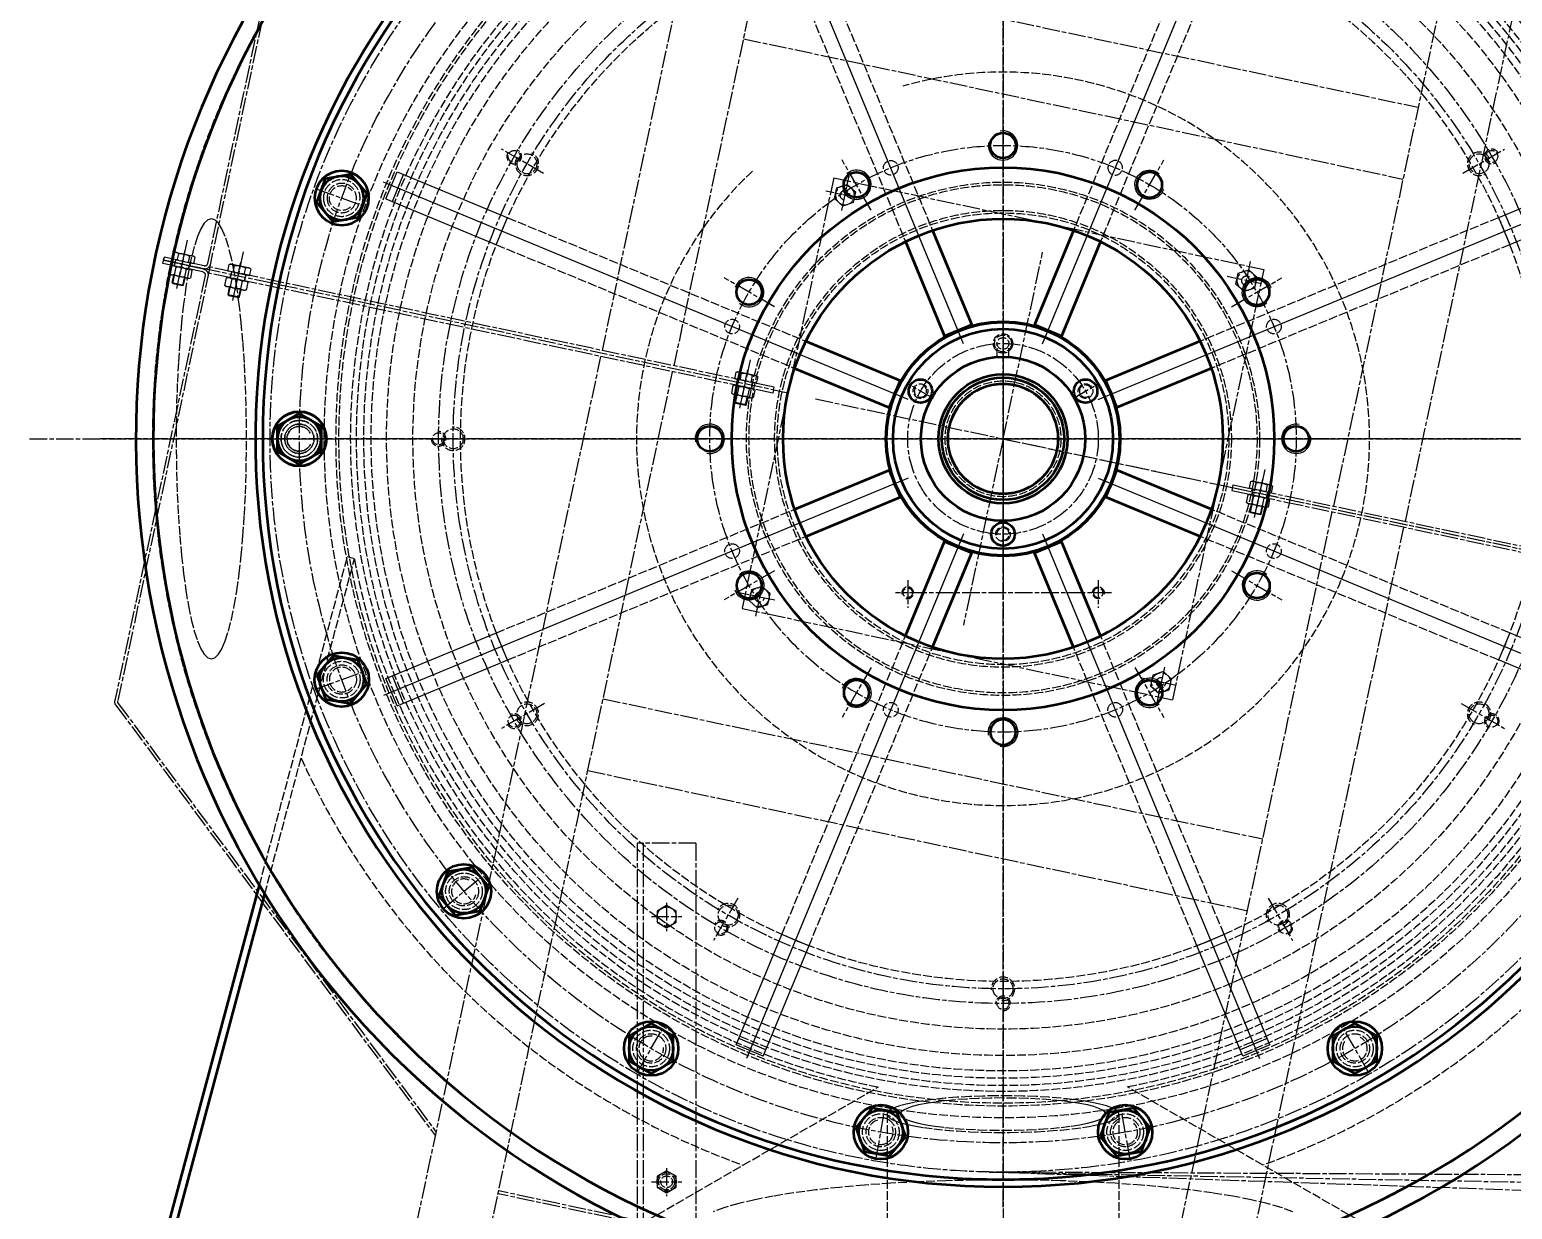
# Model space of a CAD drawing. Extents: x -8218 to 9423, y -5342 to 1221.
# Drawn here: x 1613 to 2625, y -429 to 375 of the extents above; entities that cross this region are included whole.
import ezdxf

# ---------------------------------------------------------------- set-up
doc = ezdxf.new("R2010")
doc.units = 0
doc.linetypes.add('AM_ISO02W050', pattern=[7.5, 6, -1.5])
doc.linetypes.add('AM_ISO08W050', pattern=[18, 12, -1.5, 3, -1.5])
doc.layers.add('AAG_Xref_CEN', color=112, linetype='AM_ISO08W050')
for name, color, linetype, lineweight in [('AM_0', 7, 'CONTINUOUS', 50), ('AM_1', 14, 'CONTINUOUS', 50), ('AM_3', 6, 'AM_ISO02W050', 25), ('AM_4', 3, 'CONTINUOUS', 25), ('AM_5', 3, 'CONTINUOUS', 25), ('AM_7', 4, 'AM_ISO08W050', 25), ('AM_8', 1, 'CONTINUOUS', 25)]:
    doc.layers.add(name, color=color, linetype=linetype, lineweight=lineweight)

msp = doc.modelspace()

# ---------------------------------------------------------------- linework, layer by layer
at = {"layer": 'AAG_Xref_CEN'}
for p, q in [((2133.605, 765.5876), (2003.977, 156.2371)), ((2182.51, 755.1838), (2052.881, 145.8249)), ((2632.442, 659.4694), (2502.813, 50.11049)), ((2681.348, 649.0656), (2551.72, 39.71518)), ((1734.92, 215.5041), (1796.578, 505.3436)), ((1736.044, 211.1755), (1798.536, 504.9362)), ((2110.725, 417.7349), (2560.656, 322.0204)), ((2100.321, 368.8292), (2550.253, 273.1148)), ((2161.924, 273.9342), (2099.477, -19.617)), ((2161.924, 273.9342), (2455.307, 211.5225)), ((2162.486, 259.7542), (2164.047, 267.0955)), ((2164.047, 267.0955), (2171.186, 269.4136)), ((2171.186, 269.4136), (2176.763, 264.3905)), ((2176.763, 264.3905), (2175.201, 257.0492)), ((2168.063, 254.731), (2162.486, 259.7542)), ((2175.201, 257.0492), (2168.063, 254.731)), ((1710.48, 218.3868), (1711.462, 223.0029)), ((1711.462, 223.0029), (1712.567, 223.3616)), ((1712.567, 223.3616), (1725.282, 220.6566)), ((1704.273, 215.6132), (1704.688, 217.5696)), ((1731.662, 209.7966), (1704.273, 215.6132)), ((1704.595, 217.1278), (1704.403, 216.2262)), ((1732.078, 211.7529), (1704.688, 217.5696)), ((1705.161, 219.7901), (1704.745, 217.8339)), ((1732.132, 212.0078), (1704.745, 217.8339)), ((2130.713, 127.21727), (1704.745, 217.8339)), ((1704.839, 218.2756), (1705.03, 219.1772)), ((1732.548, 213.964), (1705.161, 219.7901)), ((1708.416, 208.6845), (1709.527, 213.9065)), ((1709.527, 213.9065), (1710.632, 214.2651)), ((1725.163, 215.2634), (1710.48, 218.3868)), ((1710.632, 214.2651), (1723.347, 211.5602)), ((1713.198, 213.1256), (1712.087, 207.9036)), ((1712.098, 213.9513), (1712.514, 215.9077)), ((1712.986, 218.1255), (1712.569, 216.1693)), ((1714.151, 217.6059), (1715.133, 222.2221)), ((1722.474, 220.6604), (1721.492, 216.0442)), ((1721.88, 211.8739), (1722.296, 213.8303)), ((1722.767, 216.0448), (1722.351, 214.0885)), ((1726.145, 219.8795), (1725.163, 215.2634)), ((1725.282, 220.6566), (1726.145, 219.8795)), ((2121.348, 131.2542), (1736.46, 213.1317)), ((1748.63, 210.285), (1749.612, 214.9012)), ((1749.612, 214.9012), (1750.716, 215.2598)), ((1750.716, 215.2598), (1763.431, 212.5548)), ((1752.3, 209.5042), (1753.282, 214.1203)), ((1760.623, 212.5586), (1759.641, 207.9425)), ((1763.431, 212.5548), (1764.294, 211.7778)), ((1733.203, 207.4247), (1671.645, -82.43602)), ((1735.99, 210.922), (1673.6, -82.86027)), ((1709.279, 207.9074), (1708.416, 208.6845)), ((1721.995, 205.2024), (1709.279, 207.9074)), ((1710.684, 202.4966), (1711.724, 207.3872)), ((1710.684, 202.4966), (1718.509, 200.832)), ((1710.684, 202.4966), (1711.069, 201.9035)), ((1718.509, 200.832), (1719.549, 205.7226)), ((1719.428, 206.3419), (1720.539, 211.5639)), ((1723.099, 205.561), (1721.995, 205.2024)), ((1724.21, 210.7831), (1723.099, 205.561)), ((1723.347, 211.5602), (1724.21, 210.7831)), ((2120.49, 127.22094), (1735.575, 208.9656)), ((1746.566, 200.5827), (1747.676, 205.8047)), ((1747.676, 205.8047), (1748.781, 206.1634)), ((1763.312, 207.1616), (1748.63, 210.285)), ((1748.781, 206.1634), (1761.496, 203.4584)), ((1751.347, 205.0239), (1750.236, 199.8018)), ((1750.248, 205.8496), (1750.663, 207.8059)), ((1751.132, 210.0106), (1750.716, 208.0544)), ((1757.578, 198.2401), (1758.688, 203.4622)), ((1760.029, 203.7722), (1760.445, 205.7286)), ((1760.913, 207.9298), (1760.497, 205.9736)), ((1762.359, 202.6813), (1761.248, 197.4593)), ((1761.496, 203.4584), (1762.359, 202.6813)), ((1764.294, 211.7778), (1763.312, 207.1616)), ((2455.307, 211.5225), (2392.983, -81.94899)), ((2436.357, 201.4932), (2437.919, 208.8345)), ((2437.919, 208.8345), (2445.058, 211.1526)), ((2445.058, 211.1526), (2450.635, 206.1295)), ((2450.635, 206.1295), (2449.073, 198.7882)), ((1711.069, 201.9035), (1717.916, 200.447)), ((1717.916, 200.447), (1718.509, 200.832)), ((1747.428, 199.8056), (1746.566, 200.5827)), ((1760.144, 197.1006), (1747.428, 199.8056)), ((1748.833, 194.3949), (1749.874, 199.2854)), ((1748.833, 194.3949), (1756.658, 192.7303)), ((1748.833, 194.3949), (1749.218, 193.8018)), ((1749.218, 193.8018), (1756.065, 192.3453)), ((1756.065, 192.3453), (1756.658, 192.7303)), ((1756.658, 192.7303), (1757.698, 197.6208)), ((1761.248, 197.4593), (1760.144, 197.1006)), ((2441.934, 196.4701), (2436.357, 201.4932)), ((2449.073, 198.7882), (2441.934, 196.4701)), ((1873.688, -457.2596), (2003.105, 152.1355)), ((1922.597, -467.6465), (2052.016, 141.7571)), ((2095.4, 141.466), (2096.504, 141.8246)), ((2096.504, 141.8246), (2109.22, 139.1196)), ((2092.354, 127.14752), (2093.465, 132.3696)), ((2093.465, 132.3696), (2094.569, 132.7282)), ((2094.418, 136.8499), (2095.4, 141.466)), ((2109.1, 133.7264), (2094.418, 136.8499)), ((2094.569, 132.7282), (2107.284, 130.0232)), ((2097.135, 131.5887), (2096.024, 126.36666)), ((2098.088, 136.069), (2099.071, 140.6851)), ((2106.412, 139.1234), (2105.43, 134.5073)), ((2110.082, 138.3426), (2109.1, 133.7264)), ((2109.22, 139.1196), (2110.082, 138.3426)), ((2093.217, 126.37044), (2092.354, 127.14752)), ((2105.932, 123.66547), (2093.217, 126.37044)), ((2094.622, 120.95969), (2095.662, 125.85025)), ((2102.446, 119.29509), (2103.487, 124.18565)), ((2103.366, 124.80495), (2104.477, 130.027)), ((2107.036, 124.02409), (2105.932, 123.66547)), ((2108.147, 129.2461), (2107.036, 124.02409)), ((2107.284, 130.0232), (2108.147, 129.2461)), ((2120.906, 129.1773), (2120.49, 127.22094)), ((2120.932, 129.298), (2121.348, 131.2542)), ((2094.622, 120.95969), (2102.446, 119.29509)), ((2094.622, 120.95969), (2095.007, 120.36659)), ((2095.007, 120.36659), (2101.853, 118.91007)), ((2101.853, 118.91007), (2102.446, 119.29509)), ((2424.096, 64.80556), (2433.925, 62.70133)), ((2433.925, 62.70133), (2433.51, 60.74496)), ((2433.51, 60.74496), (2470.386, 52.91345)), ((2433.925, 62.70133), (2453.007, 58.6488)), ((2433.928, 62.71405), (2434.344, 64.67027)), ((2433.928, 62.71405), (2453.009, 58.65494)), ((2434.344, 64.67027), (2471.218, 56.82605)), ((2445.586, 62.27211), (2446.568, 66.88826)), ((2460.269, 59.14868), (2445.586, 62.27211)), ((2446.568, 66.88826), (2447.672, 67.24688)), ((2447.672, 67.24688), (2460.388, 64.5419)), ((2449.257, 61.49125), (2450.239, 66.1074)), ((2457.58, 64.54568), (2456.598, 59.92954)), ((2461.251, 63.76483), (2460.269, 59.14868)), ((2460.388, 64.5419), (2461.251, 63.76483)), ((2443.522, 52.56978), (2444.633, 57.79181)), ((2444.385, 51.7927), (2443.522, 52.56978)), ((2457.1, 49.08773), (2444.385, 51.7927)), ((2444.633, 57.79181), (2445.737, 58.15043)), ((2445.737, 58.15043), (2458.453, 55.44546)), ((2445.79, 46.38195), (2446.83, 51.27251)), ((2448.304, 57.01096), (2447.193, 51.78892)), ((2453.007, 58.6488), (2470.802, 54.86982)), ((2453.009, 58.65494), (2470.802, 54.86982)), ((2454.534, 50.2272), (2455.645, 55.44924)), ((2459.315, 54.66838), (2458.205, 49.44634)), ((2458.453, 55.44546), (2459.315, 54.66838)), ((2470.386, 52.91345), (3667.176, -201.1545)), ((2470.802, 54.86982), (3668.569, -199.4059)), ((2470.802, 54.86982), (3668.569, -199.4059)), ((2471.218, 56.82605), (3668.007, -197.2416)), ((2372.562, -563.2057), (2501.981, 46.19788)), ((2445.79, 46.38195), (2453.615, 44.71735)), ((2445.79, 46.38195), (2446.175, 45.78885)), ((2446.175, 45.78885), (2453.021, 44.33233)), ((2453.021, 44.33233), (2453.615, 44.71735)), ((2453.615, 44.71735), (2454.655, 49.60791)), ((2458.205, 49.44634), (2457.1, 49.08773)), ((2421.471, -573.5925), (2550.889, 35.80257)), ((2105.808, -6.90209), (2104.249, -14.2439)), ((2112.946, -4.58147), (2105.808, -6.90209)), ((2118.524, -9.60267), (2112.946, -4.58147)), ((2116.965, -16.94449), (2118.524, -9.60267)), ((2099.477, -19.617), (2392.983, -81.94899)), ((2104.249, -14.2439), (2109.827, -19.2651)), ((2109.827, -19.2651), (2116.965, -16.94449)), ((2379.699, -65.06857), (2378.14, -72.41039)), ((2386.837, -62.74796), (2379.699, -65.06857)), ((2392.416, -67.76916), (2386.837, -62.74796)), ((2390.857, -75.11097), (2392.416, -67.76916)), ((2378.14, -72.41039), (2383.719, -77.43159)), ((2383.719, -77.43159), (2390.857, -75.11097)), ((1672.346, -85.65062), (1890.246, -379.2928)), ((1673.95, -84.46758), (1890.799, -376.6888)), ((2004.653, -81.26353), (2454.618, -176.8228)), ((1994.267, -130.1728), (2444.231, -225.732)), ((2067.973, -179.8057), (2027.973, -179.8057)), ((2027.973, -179.8057), (2027.973, -923.994)), ((2031.973, -179.8057), (2031.973, -923.994)), ((2067.973, -179.8057), (2067.973, -923.994)), ((2047.973, -222.3002), (2041.473, -226.053)), ((2054.473, -226.053), (2047.973, -222.3002)), ((2041.473, -226.053), (2041.473, -233.5585)), ((2054.473, -233.5585), (2054.473, -226.053)), ((2041.473, -233.5585), (2047.973, -237.3113)), ((2047.973, -237.3113), (2054.473, -233.5585)), ((2047.973, -403.0555), (2041.473, -406.8083)), ((2054.473, -406.8083), (2047.973, -403.0555)), ((2041.473, -406.8083), (2041.473, -414.3139)), ((2041.473, -414.3139), (2047.973, -418.0667)), ((2047.973, -418.0667), (2054.473, -414.3139)), ((2054.473, -414.3139), (2054.473, -406.8083)), ((2027.973, -438.9101), (1932.984, -418.7372)), ((2027.973, -436.8655), (1933.399, -416.7809))]:
    msp.add_line(p, q, dxfattribs=at)
at = {"layer": 'AAG_Xref_CEN', "extrusion": (0, 0, -1)}
for centre in [(-2169.624, 262.0723), (-2443.496, 203.8113)]:
    msp.add_circle(centre, 6.5, dxfattribs=at)
at = {"layer": 'AAG_Xref_CEN'}
for centre in [(2111.386, -11.92331), (2385.278, -70.08979), (2047.973, -229.8057), (2047.973, -410.5611)]:
    msp.add_circle(centre, 6.5, dxfattribs=at)
at = {"layer": 'AAG_Xref_CEN', "extrusion": (0, 0, -1)}
for centre, radius, start, end in [((-1712.727, 219.9305), 3.32257, 67.62541, 136.394), ((-1710.792, 210.8341), 3.32257, 67.62541, 136.394), ((-1714.405, 200.765), 12.41942, 84.42155, 119.59756), ((-1716.34, 209.8615), 12.41942, 84.42155, 119.59756), ((-1723.739, 217.5879), 3.32257, 67.62541, 136.394), ((-1750.876, 211.8288), 3.32257, 67.62541, 136.394), ((-1754.49, 201.7597), 12.41942, 84.42155, 119.59756), ((-1761.888, 209.4862), 3.32257, 67.62541, 136.394), ((-1710.822, 210.9749), 3.32257, 247.6253, 316.3939), ((-1718.221, 218.7014), 12.41942, 264.4216, 299.5976), ((-1721.834, 208.6324), 3.32257, 247.6253, 316.3939), ((-1721.804, 208.4915), 3.32257, 67.62541, 136.394), ((-1731.247, 207.8402), 2, 101.98979, 191.9898), ((-1731.247, 207.8402), 4, 101.98979, 191.9898), ((-1748.941, 202.7323), 3.32257, 67.62541, 136.394), ((-1752.554, 192.6633), 12.41942, 84.42155, 119.59756), ((-1759.953, 200.3897), 3.32257, 67.62541, 136.394), ((-1748.971, 202.8732), 3.32257, 247.6253, 316.3939), ((-1756.37, 210.5996), 12.41942, 264.4216, 299.5976), ((-1759.983, 200.5306), 3.32257, 247.6253, 316.3939), ((-2096.665, 138.3936), 3.32257, 67.62541, 136.394), ((-2094.729, 129.2971), 3.32257, 67.62541, 136.394), ((-2098.343, 119.22807), 12.41942, 84.42155, 119.59756), ((-2100.278, 128.3245), 12.41942, 84.42155, 119.59756), ((-2107.677, 136.051), 3.32257, 67.62541, 136.394), ((-2094.759, 129.438), 3.32257, 247.6253, 316.3939), ((-2102.158, 137.1644), 12.41942, 264.4216, 299.5976), ((-2105.771, 127.09545), 3.32257, 247.6253, 316.3939), ((-2105.741, 126.95454), 3.32257, 67.62541, 136.394), ((-2447.833, 63.81579), 3.32257, 67.62541, 136.394), ((-2451.446, 53.74675), 12.41942, 84.42155, 119.59756), ((-2458.845, 61.47322), 3.32257, 67.62541, 136.394), ((-2445.927, 54.86029), 3.32257, 247.6253, 316.3939), ((-2445.898, 54.71935), 3.32257, 67.62541, 136.394), ((-2453.326, 62.58677), 12.41942, 264.4216, 299.5976), ((-2449.511, 44.65031), 12.41942, 84.42155, 119.59756), ((-2456.91, 52.37678), 3.32257, 67.62541, 136.394), ((-2456.939, 52.51772), 3.32257, 247.6253, 316.3939), ((-1675.558, -83.26694), 4, 323.4224, 11.989796), ((-1675.556, -83.27573), 2, 323.422, 11.989796)]:
    msp.add_arc(centre, radius, start, end, dxfattribs=at)
at = {"layer": 'AAG_Xref_CEN'}
for radius in [4, 2]:
    msp.add_arc((1732.964, 215.9202), radius, 257.9904, 347.9904, dxfattribs=at)
at = {"layer": 'AM_0'}
for p, q in [((1809.32, 257.168), (1815.244, 273.444)), ((1815.244, 273.444), (1832.301, 276.4517)), ((1832.301, 276.4517), (1843.435, 263.1834)), ((1843.435, 263.1834), (1837.511, 246.9074)), ((1820.453, 243.8997), (1809.32, 257.168)), ((1837.511, 246.9074), (1820.453, 243.8997)), ((1797.43, 113.32653), (1782.43, 104.66628)), ((1782.43, 104.66628), (1797.43, 113.32653)), ((1812.43, 104.66628), (1797.43, 113.32653)), ((1797.43, 113.32653), (1812.43, 104.66628)), ((1782.43, 104.66628), (1782.43, 87.34578)), ((1782.43, 87.34578), (1782.43, 104.66628)), ((1812.43, 87.34578), (1812.43, 104.66628)), ((1812.43, 104.66628), (1812.43, 87.34578)), ((1782.43, 87.34578), (1797.43, 78.68553)), ((1797.43, 78.68553), (1782.43, 87.34578)), ((1797.43, 78.68553), (1812.43, 87.34578)), ((1812.43, 87.34578), (1797.43, 78.68553)), ((1820.453, -51.88769), (1809.32, -65.15596)), ((1837.511, -54.89536), (1820.453, -51.88769)), ((1843.435, -71.17131), (1837.511, -54.89536)), ((1809.32, -65.15596), (1815.244, -81.43191)), ((1832.301, -84.43958), (1843.435, -71.17131)), ((1815.244, -81.43191), (1832.301, -84.43958)), ((1898.595, -199.2637), (1892.671, -215.5397)), ((1915.652, -196.2561), (1898.595, -199.2637)), ((1926.786, -209.5244), (1915.652, -196.2561)), ((1672.6, -572.6999), (1770.232, -208.3334)), ((1920.862, -225.8003), (1926.786, -209.5244)), ((1677.43, -573.994), (1773.825, -214.2428)), ((1677.43, -573.994), (1773.825, -214.2428)), ((1892.671, -215.5397), (1903.804, -228.808)), ((1903.804, -228.808), (1920.862, -225.8003)), ((2037.43, -302.3657), (2022.43, -311.0259)), ((2052.43, -311.0259), (2037.43, -302.3657)), ((2517.43, -302.3657), (2502.43, -311.0259)), ((2532.43, -311.0259), (2517.43, -302.3657)), ((2022.43, -311.0259), (2022.43, -328.3464)), ((2052.43, -328.3464), (2052.43, -311.0259)), ((2502.43, -311.0259), (2502.43, -328.3464)), ((2532.43, -328.3464), (2532.43, -311.0259)), ((2022.43, -328.3464), (2037.43, -337.0067)), ((2037.43, -337.0067), (2052.43, -328.3464)), ((2502.43, -328.3464), (2517.43, -337.0067)), ((2517.43, -337.0067), (2532.43, -328.3464)), ((2188.155, -360.4258), (2177.021, -373.694)), ((2205.212, -363.4334), (2188.155, -360.4258)), ((2211.136, -379.7094), (2205.212, -363.4334)), ((2349.647, -363.4334), (2343.723, -379.7094)), ((2366.705, -360.4258), (2349.647, -363.4334)), ((2377.838, -373.694), (2366.705, -360.4258)), ((2177.021, -373.694), (2182.945, -389.97)), ((2371.914, -389.97), (2377.838, -373.694)), ((2200.002, -392.9776), (2211.136, -379.7094)), ((2343.723, -379.7094), (2354.857, -392.9776)), ((2182.945, -389.97), (2200.002, -392.9776)), ((2354.857, -392.9776), (2371.914, -389.97))]:
    msp.add_line(p, q, dxfattribs=at)
for centre, radius in [((2277.43, 296.006), 8.65), ((2277.43, 96.00603), 185), ((2177.43, 269.2111), 8.65), ((2277.43, 96.00603), 150), ((2104.225, 196.006), 8.65), ((2277.43, 96.00603), 80), ((2277.43, 96.00603), 79.5), ((2277.43, 96.00603), 75), ((2277.43, 96.00603), 56), ((2221.138, 128.506), 8), ((2277.43, 96.00603), 44), ((2277.43, 96.00603), 41.6906), ((2277.43, 96.00603), 37.5), ((2333.721, 128.506), 8), ((1797.43, 96.00607), 18.5), ((1797.43, 96.00607), 15), ((2077.43, 96.00603), 8.65), ((2477.43, 96.00603), 8.65), ((2277.43, 31.00606), 8), ((2450.635, -3.99392), 8.65), ((1826.377, -68.16373), 18.5), ((1826.377, -68.16373), 15), ((2377.43, -77.19904), 8.65), ((1909.728, -212.532), 18.5), ((1909.728, -212.532), 15), ((2037.43, -319.6862), 18.5), ((2517.43, -319.6862), 18.5), ((2037.43, -319.6862), 15), ((2517.43, -319.6862), 15), ((2194.078, -376.7017), 18.5), ((2194.078, -376.7017), 15), ((2360.781, -376.7016), 18.5), ((2360.781, -376.7016), 15)]:
    msp.add_circle(centre, radius, dxfattribs=at)
at = {"layer": 'AM_0', "extrusion": (0, 0, -1)}
for centre, radius in [((-1826.377, 260.1758), 18.5), ((-1826.377, 260.1758), 15), ((-2377.43, 269.2111), 8.65), ((-2450.635, 196.006), 8.65), ((-1797.43, 96.00606), 18.5), ((-1797.43, 96.00606), 15), ((-2104.225, -3.99396), 8.65), ((-2177.43, -77.19906), 8.65), ((-2277.43, -103.99397), 8.65)]:
    msp.add_circle(centre, radius, dxfattribs=at)
at = {"layer": 'AM_0'}
for radius, start, end in [(548, 21.69395, 79.71007), (510, 91.68542, 270), (505, 91.70211, 268.2979), (510, 270, 88.31458), (505, 271.7021, 88.29788), (591.5, 136.7916, 22.20094), (579.6469, 136.5907, 22.59283), (505, 268.2979, 271.7021)]:
    msp.add_arc((2277.43, 96.00603), radius, start, end, dxfattribs=at)
at = {"layer": 'AM_1'}
for p, q in [((2229.394, 238.1065), (2256.054, 173.7432)), ((2325.466, 238.1065), (2298.806, 173.7432)), ((2210.916, 230.4528), (2237.576, 166.0896)), ((2343.943, 230.4528), (2317.283, 166.0896)), ((2256.054, 173.7432), (2237.576, 166.0896)), ((2317.283, 166.0896), (2298.806, 173.7432)), ((2142.983, 162.5196), (2207.346, 135.8595)), ((2411.876, 162.5196), (2347.513, 135.8595)), ((2135.329, 144.0421), (2199.692, 117.38191)), ((2419.53, 144.0421), (2355.167, 117.38191)), ((2207.346, 135.8595), (2199.692, 117.38191)), ((2355.167, 117.38191), (2347.513, 135.8595)), ((2135.329, 47.97002), (2199.692, 74.63015)), ((2199.692, 74.63015), (2207.346, 56.15256)), ((2347.513, 56.15256), (2355.167, 74.63015)), ((2419.53, 47.97002), (2355.167, 74.63015)), ((2142.983, 29.49242), (2207.346, 56.15256)), ((2411.876, 29.49242), (2347.513, 56.15256)), ((2210.916, -38.44076), (2237.576, 25.9225)), ((2237.576, 25.9225), (2256.054, 18.26884)), ((2298.806, 18.26884), (2317.283, 25.9225)), ((2343.943, -38.44076), (2317.283, 25.9225)), ((2229.394, -46.09443), (2256.054, 18.26884)), ((2325.466, -46.09443), (2298.806, 18.26884))]:
    msp.add_line(p, q, dxfattribs=at)
at = {"layer": 'AM_3'}
for p, q in [((2145.127, 441.5434), (2229.394, 238.1065)), ((2409.732, 441.5434), (2325.466, 238.1065)), ((2126.65, 433.8897), (2210.916, 230.4528)), ((2428.21, 433.8897), (2343.943, 230.4528)), ((1939.546, 246.786), (2142.983, 162.5196)), ((2615.313, 246.786), (2411.876, 162.5196)), ((1931.892, 228.3084), (2135.329, 144.0421)), ((2622.967, 228.3084), (2419.53, 144.0421)), ((1712.515, 215.9082), (1712.099, 213.952)), ((1712.931, 217.8644), (1712.515, 215.9082)), ((1722.296, 213.8295), (1721.88, 211.8733)), ((1722.712, 215.7858), (1722.296, 213.8295)), ((1750.664, 207.8064), (1750.248, 205.8502)), ((1751.08, 209.7627), (1750.664, 207.8064)), ((1760.445, 205.7278), (1760.029, 203.7715)), ((1760.862, 207.684), (1760.445, 205.7278)), ((2273.43, 151.863), (2273.43, 161.006)), ((2281.43, 151.863), (2281.43, 161.006)), ((2096.452, 134.3712), (2096.036, 132.415)), ((2096.868, 136.3275), (2096.452, 134.3712)), ((2106.234, 132.2926), (2105.818, 130.3363)), ((2106.65, 134.2488), (2106.234, 132.2926)), ((2448.037, 61.74973), (2447.62, 59.79351)), ((2447.62, 59.79351), (2447.204, 57.83728)), ((2457.402, 57.71484), (2456.986, 55.75861)), ((2457.818, 59.67106), (2457.402, 57.71484)), ((1931.892, -36.29632), (2135.329, 47.97002)), ((2622.967, -36.29632), (2419.53, 47.97002)), ((1939.546, -54.77391), (2142.983, 29.49242)), ((2615.313, -54.77391), (2411.876, 29.49242)), ((1770.232, -208.3334), (1830.221, 15.54895)), ((1773.825, -214.2428), (1835.05, 14.25486)), ((1773.825, -214.2428), (1834.972, 13.96204)), ((1835.05, 14.25486), (1830.221, 15.54895)), ((2126.65, -241.8777), (2210.916, -38.44076)), ((2428.21, -241.8777), (2343.943, -38.44076)), ((2145.127, -249.5314), (2229.394, -46.09443)), ((2409.732, -249.5314), (2325.466, -46.09443)), ((2028.522, -440.573), (2192.491, -345.9051)), ((2526.338, -440.573), (2362.368, -345.9051)), ((2198.43, -364.445), (2198.43, -453.994)), ((2356.43, -364.445), (2356.43, -453.994))]:
    msp.add_line(p, q, dxfattribs=at)
for points in [[(1737.43, 246.006, 0), (1735.002, 245.2364, 0), (1732.599, 242.9355, 0), (1730.245, 239.1269, 0), (1727.965, 233.8497, 0), (1725.782, 227.158, 0), (1723.719, 219.1205, 0), (1721.797, 209.8197, 0), (1720.035, 199.3511, 0), (1718.451, 187.8219, 0), (1717.062, 175.3506, 0), (1715.882, 162.0652, 0), (1714.924, 148.1018, 0), (1714.196, 133.6039, 0), (1713.706, 118.7202, 0), (1713.46, 103.60341, 0), (1713.46, 88.40865, 0), (1713.706, 73.29185, 0), (1714.196, 58.40814, 0), (1714.924, 43.91024, 0), (1715.882, 29.94691, 0), (1717.062, 16.66143, 0), (1718.451, 4.19012, 0), (1720.035, -7.33901, 0), (1721.797, -17.80769, 0), (1723.719, -27.10849, 0), (1725.782, -35.14596, 0), (1727.965, -41.83764, 0), (1730.245, -47.11485, 0), (1732.599, -50.92346, 0), (1735.002, -53.22437, 0), (1737.43, -53.99397, 0), (1739.858, -53.22436, 0), (1742.261, -50.92345, 0), (1744.614, -47.11485, 0), (1746.894, -41.83762, 0), (1749.077, -35.14594, 0), (1751.14, -27.10848, 0), (1753.063, -17.80768, 0), (1754.825, -7.339, 0), (1756.408, 4.19015, 0), (1757.797, 16.66145, 0), (1758.977, 29.94693, 0), (1759.936, 43.91027, 0), (1760.664, 58.40818, 0), (1761.153, 73.2919, 0), (1761.399, 88.40869, 0), (1761.399, 103.60345, 0), (1761.153, 118.72025, 0), (1760.664, 133.604, 0), (1759.936, 148.1019, 0), (1758.977, 162.0652, 0), (1757.797, 175.3506, 0), (1756.408, 187.8219, 0), (1754.825, 199.3511, 0), (1753.063, 209.8197, 0), (1751.14, 219.1206, 0), (1749.077, 227.158, 0), (1746.894, 233.8497, 0), (1744.614, 239.1269, 0), (1742.261, 242.9355, 0), (1739.858, 245.2364, 0), (1737.43, 246.006, 0)], [(2356.43, -364.445, 0), (2355.896, -362.9938, 0), (2354.3, -361.5623, 0), (2351.665, -360.1697, 0), (2348.027, -358.835, 0), (2343.433, -357.5761, 0), (2337.947, -356.4101, 0), (2331.643, -355.3528, 0), (2324.605, -354.4184, 0), (2316.93, -353.6197, 0), (2308.72, -352.9673, 0), (2300.087, -352.4701, 0), (2291.148, -352.1349, 0), (2282.023, -351.9661, 0), (2272.836, -351.9661, 0), (2263.711, -352.1349, 0), (2254.772, -352.4701, 0), (2246.139, -352.9673, 0), (2237.93, -353.6197, 0), (2230.254, -354.4184, 0), (2223.217, -355.3528, 0), (2216.912, -356.4101, 0), (2211.426, -357.5761, 0), (2206.833, -358.835, 0), (2203.194, -360.1697, 0), (2200.559, -361.5623, 0), (2198.964, -362.9938, 0), (2198.43, -364.445, 0), (2198.964, -365.8961, 0), (2200.559, -367.3277, 0), (2203.194, -368.7202, 0), (2206.833, -370.055, 0), (2211.426, -371.3138, 0), (2216.912, -372.4798, 0), (2223.217, -373.5371, 0), (2230.254, -374.4715, 0), (2237.93, -375.2703, 0), (2246.139, -375.9227, 0), (2254.772, -376.4199, 0), (2263.711, -376.7551, 0), (2272.836, -376.9238, 0), (2282.023, -376.9238, 0), (2291.148, -376.7551, 0), (2300.087, -376.4198, 0), (2308.72, -375.9227, 0), (2316.93, -375.2703, 0), (2324.605, -374.4715, 0), (2331.643, -373.5371, 0), (2337.947, -372.4798, 0), (2343.433, -371.3138, 0), (2348.027, -370.055, 0), (2351.666, -368.7202, 0), (2354.3, -367.3277, 0), (2355.896, -365.8961, 0), (2356.43, -364.445, 0)], [(2347.43, -364.445, 0), (2346.919, -363.1191, 0), (2345.396, -361.8125, 0), (2342.881, -360.5443, 0), (2339.412, -359.333, 0), (2335.039, -358.1963, 0), (2329.825, -357.1506, 0), (2323.848, -356.2114, 0), (2317.194, -355.3922, 0), (2309.96, -354.705, 0), (2302.252, -354.1598, 0), (2294.182, -353.7646, 0), (2285.867, -353.5252, 0), (2277.43, -353.445, 0), (2268.992, -353.5252, 0), (2260.677, -353.7646, 0), (2252.607, -354.1598, 0), (2244.899, -354.705, 0), (2237.665, -355.3922, 0), (2231.011, -356.2114, 0), (2225.034, -357.1506, 0), (2219.821, -358.1963, 0), (2215.448, -359.333, 0), (2211.979, -360.5443, 0), (2209.464, -361.8125, 0), (2207.94, -363.1191, 0), (2207.43, -364.445, 0), (2207.94, -365.7709, 0), (2209.464, -367.0775, 0), (2211.979, -368.3456, 0), (2215.448, -369.5569, 0), (2219.821, -370.6937, 0), (2225.034, -371.7393, 0), (2231.011, -372.6786, 0), (2237.665, -373.4978, 0), (2244.899, -374.185, 0), (2252.607, -374.7302, 0), (2260.677, -375.1253, 0), (2268.992, -375.3648, 0), (2277.43, -375.445, 0), (2285.867, -375.3648, 0), (2294.182, -375.1253, 0), (2302.252, -374.7302, 0), (2309.96, -374.185, 0), (2317.194, -373.4978, 0), (2323.848, -372.6786, 0), (2329.825, -371.7393, 0), (2335.039, -370.6937, 0), (2339.412, -369.5569, 0), (2342.881, -368.3456, 0), (2345.396, -367.0775, 0), (2346.919, -365.7709, 0), (2347.43, -364.445, 0)], [(2475.114, -431.0056, 0), (2467.204, -428.1327, 0), (2457.676, -425.3891, 0), (2446.609, -422.7982, 0), (2434.1, -420.3822, 0), (2420.253, -418.1615, 0), (2405.188, -416.1552, 0), (2389.033, -414.3804, 0), (2371.926, -412.8523, 0), (2354.013, -411.5837, 0), (2335.446, -410.5857, 0), (2316.385, -409.8667, 0), (2296.99, -409.4329, 0), (2277.43, -409.2878, 0), (2257.869, -409.4329, 0), (2238.475, -409.8667, 0), (2219.413, -410.5858, 0), (2200.846, -411.5837, 0), (2182.933, -412.8523, 0), (2165.826, -414.3804, 0), (2149.671, -416.1552, 0), (2134.606, -418.1615, 0), (2120.76, -420.3822, 0), (2108.25, -422.7982, 0), (2097.184, -425.3891, 0), (2087.655, -428.1327, 0), (2079.746, -431.0056, 0)]]:
    msp.add_polyline3d(points, dxfattribs=at)
for centre, radius in [((2277.43, 96.00603), 580), ((2277.43, 96.00603), 463), ((2277.43, 96.00603), 455), ((2277.43, 96.00603), 453), ((2277.43, 96.00603), 445), ((2277.43, 96.00603), 441), ((2277.43, 96.00603), 436), ((2277.43, 96.00603), 431), ((2277.43, 96.00603), 420.5), ((2277.43, 96.00603), 402.5), ((2277.43, 96.00603), 370), ((1944.01, 288.506), 4.08), ((1952.67, 283.506), 6.775), ((1952.67, 283.506), 6.775), ((2200.893, 280.782), 5), ((2602.189, 283.506), 6.775), ((2610.849, 288.506), 4.08), ((2277.43, 96.00603), 175), ((2277.43, 96.00603), 173.27), ((2277.43, 96.00603), 155.7735), ((2277.43, 96.00603), 154), ((2092.654, 172.5427), 5), ((2462.206, 172.5427), 5), ((2277.43, 161.006), 6.6), ((2277.43, 161.006), 5.75), ((2277.43, 161.006), 4), ((2221.138, 128.506), 5), ((2277.43, 96.00603), 39.5), ((2277.43, 96.00603), 38), ((2333.721, 128.506), 5), ((1797.43, 96.00603), 12.5), ((1797.43, 96.00607), 10), ((1902.43, 96.00603), 6.775), ((1902.43, 96.00603), 6.775), ((1892.43, 96.00603), 4.08), ((2277.43, 31.00606), 5), ((2092.654, 19.46935), 5), ((2462.206, 19.46935), 5), ((2212.43, -8.99397), 3.235), ((1826.377, -68.16362), 12.5), ((1826.377, -68.16373), 10), ((1952.67, -91.49396), 6.775), ((2200.893, -88.76987), 5), ((2353.966, -88.76987), 5), ((2602.189, -91.49392), 6.775), ((1944.01, -96.49396), 4.08), ((2610.849, -96.49392), 4.08), ((1909.728, -212.5319), 12.5), ((1909.728, -212.532), 10), ((2089.93, -228.7535), 6.775), ((2464.93, -228.7535), 6.775), ((2084.93, -237.4138), 4.08), ((2469.93, -237.4137), 4.08), ((2277.43, -278.994), 6.775), ((2277.43, -288.994), 4.08), ((2037.43, -319.6862), 12.5), ((2037.43, -319.6862), 10), ((2517.43, -319.6861), 12.5), ((2517.43, -319.6862), 10), ((2194.078, -376.7017), 12.5), ((2194.078, -376.7017), 10), ((2360.781, -376.7017), 12.5), ((2360.781, -376.7016), 10), ((2047.973, -410.5611), 5.5), ((2047.973, -410.5611), 4)]:
    msp.add_circle(centre, radius, dxfattribs=at)
at = {"layer": 'AM_3', "extrusion": (0, 0, -1)}
for centre, radius in [((-2353.966, 280.782), 5), ((-1826.377, 260.1757), 12.5), ((-1826.377, 260.1758), 10), ((-1797.43, 96.00603), 12.5), ((-1797.43, 96.00606), 10), ((-2342.43, -8.99397), 3.235)]:
    msp.add_circle(centre, radius, dxfattribs=at)
at = {"layer": 'AM_3'}
for centre, radius, start, end in [((2277.43, 96.00603), 250, 133.0993, 105.85437), ((2610.849, 288.506), 5, 24.99999, 305), ((1944.01, 288.506), 5, 145, 65.00002), ((1952.67, 283.506), 8, 145, 65.00002), ((1952.67, 283.506), 8, 145, 65.00002), ((2602.189, 283.506), 8, 24.99999, 305), ((2221.138, 128.506), 4.2, 139.0844, 67.59711), ((2333.721, 128.506), 4.2, 19.08442, 307.5971), ((1797.43, 96.00607), 8.4665, 24.99999, 305), ((1902.43, 96.00603), 8, 175, 95.00002), ((1902.43, 96.00603), 8, 175, 95.00002), ((1892.43, 96.00603), 5, 175, 95.00002), ((2277.43, 31.00606), 4.2, 259.0844, 187.5971), ((2277.43, 96.00603), 450, 190.5049, 259.12), ((2212.43, -8.99397), 4, 251.0386, 211.4906), ((1826.377, -68.16373), 8.4665, 45, 325), ((1952.67, -91.49396), 8, 205, 125.00002), ((2602.189, -91.49392), 8, 325, 245), ((1944.01, -96.49396), 5, 205, 125.00002), ((2610.849, -96.49392), 5, 325, 245), ((2277.43, 96.00603), 526, 204.4534, 250.3036), ((1909.728, -212.532), 8.4665, 64.99999, 345), ((2089.93, -228.7535), 8, 235, 155), ((2464.93, -228.7535), 8, 295, 215), ((2084.93, -237.4138), 5, 235, 155), ((2469.93, -237.4137), 5, 295, 215), ((2277.43, -278.994), 8, 265, 185), ((2277.43, -288.994), 5, 265, 185), ((2037.43, -319.6862), 8.4665, 85, 5.000012), ((2517.43, -319.6862), 8.4665, 145, 65.00002), ((2194.078, -376.7017), 8.4665, 105, 25.00001), ((2360.781, -376.7016), 8.4665, 125, 45.00002)]:
    msp.add_arc(centre, radius, start, end, dxfattribs=at)
at = {"layer": 'AM_3', "extrusion": (0, 0, -1)}
for centre, radius, start, end in [((-1826.377, 260.1758), 8.4665, 225, 145), ((-1797.43, 96.00606), 8.4665, 205, 125.00002), ((-2277.43, 96.00603), 450, 190.5049, 259.12), ((-2342.43, -8.99397), 4, 251.0386, 211.4906), ((-2277.43, 96.00603), 526, 204.4534, 250.3036)]:
    msp.add_arc(centre, radius, start, end, dxfattribs=at)
at = {"layer": 'AM_4'}
for p, q in [((1856.502, 259.536), (1864.156, 278.0136)), ((1860.888, 257.7193), (1868.542, 276.1969)), ((1864.156, 278.0136), (1939.546, 246.786)), ((2690.704, 278.0136), (2615.313, 246.786)), ((1856.502, 259.536), (1931.892, 228.3084)), ((2698.357, 259.536), (2622.967, 228.3084)), ((1931.767, 228.3601), (1939.421, 246.8377)), ((2615.438, 246.8377), (2623.092, 228.3601)), ((1856.502, -67.52397), (1931.892, -36.29632)), ((1939.421, -54.82563), (1931.767, -36.34804)), ((2623.092, -36.34804), (2615.438, -54.82563)), ((2698.357, -67.52397), (2622.967, -36.29632)), ((1864.156, -86.00156), (1939.546, -54.77391)), ((2690.704, -86.00156), (2615.313, -54.77391)), ((1864.156, -86.00156), (1856.502, -67.52397)), ((1868.542, -84.18481), (1860.888, -65.70721)), ((2095.422, -317.2679), (2126.65, -241.8777)), ((2145.076, -249.6562), (2126.598, -242.0026)), ((2428.261, -242.0026), (2409.784, -249.6562)), ((2459.437, -317.2679), (2428.21, -241.8777)), ((2113.9, -324.9216), (2145.127, -249.5314)), ((2440.96, -324.9216), (2409.732, -249.5314)), ((2115.716, -320.5356), (2097.239, -312.8819)), ((2457.621, -312.8819), (2439.143, -320.5356)), ((2113.9, -324.9216), (2095.422, -317.2679)), ((2459.437, -317.2679), (2440.96, -324.9216))]:
    msp.add_line(p, q, dxfattribs=at)
at = {"layer": 'AM_5'}
for p, q in [((2250.59, 160.8033), (2102.377, 518.621)), ((2304.27, 160.8033), (2452.482, 518.621)), ((2212.632, 122.84594), (1854.815, 271.0589)), ((2342.227, 122.84594), (2700.045, 271.0589)), ((2212.632, 69.16612), (1854.815, -79.04682)), ((2342.227, 69.16612), (2700.045, -79.04682)), ((2250.59, 31.20877), (2102.377, -326.6089)), ((2304.27, 31.20877), (2452.482, -326.6089))]:
    msp.add_line(p, q, dxfattribs=at)
at = {"layer": 'AM_7'}
for p, q in [((2277.43, 741.1555), (2277.43, -633.2112)), ((2277.43, -427.8461), (2277.43, 624.2213)), ((2277.43, 276.0325), (2277.43, 315.5366)), ((1964.02, 276.953), (1935.352, 293.5047)), ((2591.02, 277.0573), (2619.507, 293.5047)), ((2187.417, 251.9135), (2167.664, 286.1251)), ((2367.443, 251.9135), (2387.195, 286.1251)), ((2167.423, 251.7225), (2172.412, 275.1785)), ((1809.663, 266.2591), (1840.699, 254.9629)), ((2179.974, 259.8706), (2156.518, 264.8604)), ((1713.916, 198.4637), (1719.485, 224.6457)), ((1713.921, 198.4627), (1719.105, 222.8769)), ((1720.95, 231.534), (1715.757, 207.1216)), ((1759.096, 223.4191), (1753.527, 197.2372)), ((2277.43, 96.00603), (2304.479, 223.1607)), ((1752.065, 190.362), (1757.635, 216.5439)), ((1752.07, 190.3609), (1757.63, 216.5448)), ((2441.294, 193.4615), (2446.284, 216.9175)), ((1711.069, 201.9035), (1712.213, 207.2832)), ((1717.916, 200.447), (1719.06, 205.8266)), ((2121.522, 186.0193), (2087.311, 205.7713)), ((2453.846, 201.6096), (2430.39, 206.5994)), ((2433.337, 186.0193), (2467.549, 205.7713)), ((1749.218, 193.8018), (1750.363, 199.1814)), ((1756.065, 192.3453), (1757.209, 197.7249)), ((2277.43, 171.7062), (2277.43, -5.14347)), ((2097.853, 116.92679), (2103.423, 143.1087)), ((2097.858, 116.92573), (2103.419, 143.1096)), ((2104.859, 149.8646), (2099.29, 123.68269)), ((2229.942, 123.42284), (2213.002, 133.2034)), ((2325.216, 123.59522), (2341.649, 133.0832)), ((2095.007, 120.36659), (2096.151, 125.74622)), ((2101.853, 118.91007), (2102.998, 124.2897)), ((2149.611, 123.19693), (2404.584, 68.95629)), ((1613.477, 96.00603), (2822.631, 96.00603)), ((2913.611, 96.00603), (1661.481, 96.00603)), ((1779.643, 96.00603), (1812.671, 96.00603)), ((1779.643, 96.00603), (1812.671, 96.00603)), ((1902.625, 96.00603), (1882.432, 96.00603)), ((2097.403, 96.00603), (2057.899, 96.00603)), ((2277.43, 96.00603), (2250.38, -31.14865)), ((2277.43, 96.00603), (3945.244, -258.1415)), ((2457.456, 96.00603), (2496.96, 96.00603)), ((2456.002, 75.16575), (2450.432, 48.98381)), ((2449.021, 42.34904), (2454.591, 68.53099)), ((2449.026, 42.34798), (2454.587, 68.53185)), ((2446.175, 45.78885), (2447.319, 51.16847)), ((2277.43, 41.46003), (2277.43, 19.9864)), ((2453.021, 44.33233), (2454.166, 49.71195)), ((2121.522, 5.9928), (2087.311, -13.75923)), ((2433.337, 5.9928), (2467.549, -13.75923)), ((2121.737, -14.12145), (2098.279, -9.13972)), ((2113.584, -1.57268), (2108.603, -25.03042)), ((2351.536, -8.99397), (2204.121, -8.99397)), ((2212.43, -0.33146), (2212.43, -19.16525)), ((2342.43, -0.33146), (2342.43, -19.16525)), ((2187.417, -59.90147), (2167.664, -94.11298)), ((2367.443, -59.90147), (2387.195, -94.11298)), ((2387.476, -59.73916), (2382.495, -83.19691)), ((1809.663, -74.24706), (1840.699, -62.95079)), ((2395.629, -72.28793), (2372.171, -67.30621)), ((1964.664, -84.56908), (1935.352, -101.49259)), ((2277.43, -84.02044), (2277.43, -123.5245)), ((2590.014, -84.46479), (2619.507, -101.49259)), ((1896.103, -223.9651), (1921.404, -202.7351)), ((2047.973, -220.4301), (2047.973, -239.6955)), ((2096.545, -217.2953), (2079.931, -246.0716)), ((2458.2, -217.0977), (2474.928, -246.0716)), ((2037.58, -229.8057), (2058.286, -229.8057)), ((2277.43, -278.7986), (2277.43, -298.9912)), ((2028.536, -335.0899), (2045.05, -306.4868)), ((2526.323, -335.0899), (2509.809, -306.4868)), ((2190.99, -394.2182), (2196.725, -361.6919)), ((2363.869, -394.2182), (2358.134, -361.6919)), ((2047.973, -401.1855), (2047.973, -420.4508)), ((3841.731, -458.1851), (2260.214, -403.6975)), ((2267.961, -403.9043), (3941.883, -435.6097)), ((4041.741, -412.9903), (2274.882, -403.9875)), ((2037.58, -410.5611), (2058.286, -410.5611))]:
    msp.add_line(p, q, dxfattribs=at)
for radius in [500, 480, 385, 375, 200, 65]:
    msp.add_circle((2277.43, 96.00603), radius, dxfattribs=at)
at = {"layer": 'AM_7', "extrusion": (0, 0, -1)}
for centre in [(-2169.624, 262.0723), (-2443.496, 203.8113)]:
    msp.add_arc(centre, 3.233, 277.0096, 197.0096, dxfattribs=at)
at = {"layer": 'AM_7'}
for centre in [(2111.386, -11.92331), (2385.278, -70.08979)]:
    msp.add_arc(centre, 3.233, 73.0102, 353.0102, dxfattribs=at)
at = {"layer": 'AM_8'}
for centre, start, end in [((2277.43, 296.006), 168.2809, 101.33912), ((2177.43, 269.2111), 198.2809, 131.3391), ((2104.225, 196.006), 228.2809, 161.3391), ((2077.43, 96.00603), 258.2809, 191.3391), ((2477.43, 96.00603), 78.28093, 11.339117), ((2450.635, -3.99392), 48.28093, 341.3391), ((2377.43, -77.19904), 18.28093, 311.3391)]:
    msp.add_arc(centre, 10, start, end, dxfattribs=at)
at = {"layer": 'AM_8', "extrusion": (0, 0, -1)}
for centre, start, end in [((-2377.43, 269.2111), 198.2809, 131.3391), ((-2450.635, 196.006), 228.2809, 161.3391), ((-2104.225, -3.99396), 48.28093, 341.3391), ((-2177.43, -77.19906), 18.28093, 311.3391), ((-2277.43, -103.99397), 348.2809, 281.3391)]:
    msp.add_arc(centre, 10, start, end, dxfattribs=at)

doc.saveas('drawing.dxf')
